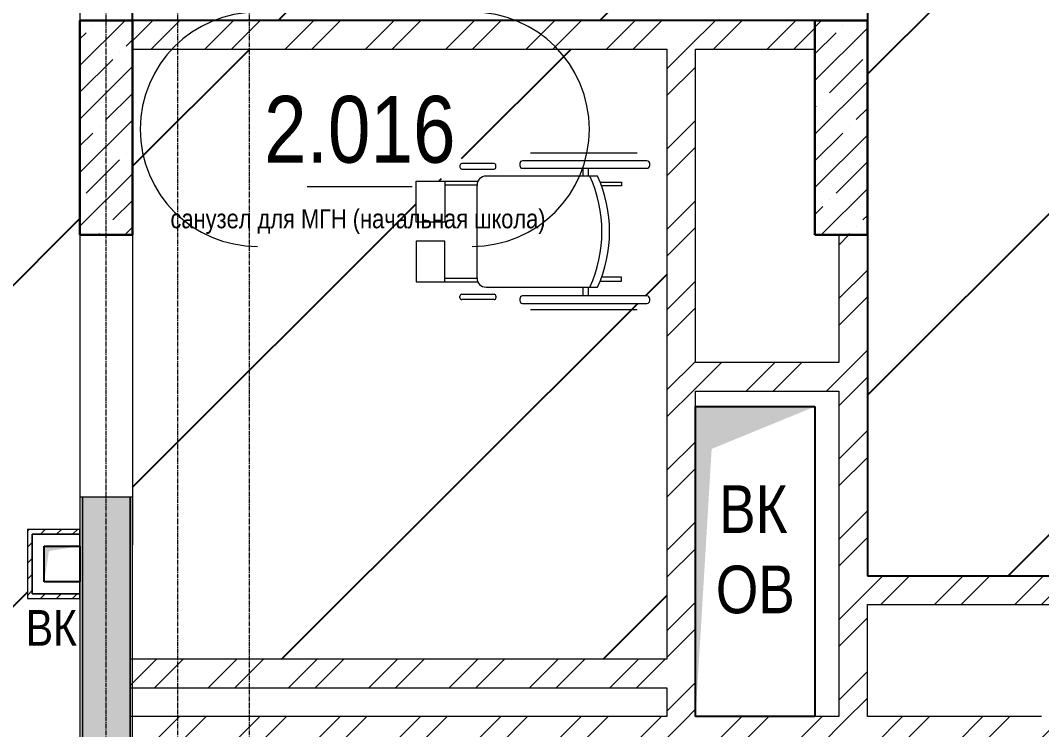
# Model space of a CAD drawing. Header units: millimetres. Extents: x 538266 to 1167394, y 114608 to 637157.
# Drawn here: x 841178 to 845458, y 177888 to 180863 of the extents above; entities that cross this region are included whole.
import ezdxf
from ezdxf.enums import TextEntityAlignment as Align

# ---------------------------------------------------------------- set-up
doc = ezdxf.new("R2010")
doc.units = ezdxf.units.MM
doc.linetypes.add('CENTER2', pattern=[28.575, 19.05, -3.175, 3.175, -3.175])
doc.linetypes.add('HIDDEN2', pattern=[4.7625, 3.175, -1.5875])
doc.layers.get('Defpoints').update_dxf_attribs({"color": 140})
for name, color, linetype, lineweight in [('АР_Area', 5, 'Continuous', 5), ('АР_Колонны', 70, 'Continuous', 30), ('АР_Стены ГКЛ', 1, 'Continuous', 15), ('АР_Стены ЖБ', 7, 'Continuous', 35), ('АР_Стены кирпич', 32, 'Continuous', 20), ('АР_Стены ПЕНОблок', 52, 'Continuous', 20), ('АР_Тонкая', 254, 'Continuous', 5), ('АР_Штриховка', 8, 'Continuous', 0), ('ВК_Шахты', 5, 'Continuous', 9), ('Сантехника', 4, 'Continuous', 18)]:
    doc.layers.add(name, color=color, linetype=linetype, lineweight=lineweight)
doc.layers.add('РД_Оси_100', color=7, linetype='Continuous', lineweight=0, true_color=0x525252)
doc.layers.add('РД_Проем', color=230, linetype='Continuous', lineweight=0, plot=False)
doc.layers.add('РД_проем_инж перемыч_подсчет', color=50, linetype='Continuous', plot=False)
doc.layers.add('ФВ-5', color=7, linetype='Continuous')
doc.styles.add('style1', font='ARIALN.TTF')
pattern_1 = [(45, (602274.53, 0), (-168.3798, 168.3798), []), (45, (602386.78, 0), (-168.3798, 168.3798), [])]

# ---------------------------------------------------------------- blocks, each defined once
blk = doc.blocks.new('MOK-МаркаПом_овал_ареал')
for p, q in [((-5.365, 6.138), (5.888, 6.138)), ((-2.75, -3), (2.75, -3))]:
    blk.add_line(p, q)
for centre, radius, start, end in [((-5.365, 0), 6.138, 90, 270), ((5.888, 0), 6.138, 270, 90), ((-7.411, 0), 7.161, 0, 0.001)]:
    blk.add_arc(centre, radius, start, end)
at = {"color": 0, "style": 'style1'}
blk.add_attdef('АР-ПОМЕЩЕНИЕ:НОМЕР', text='', height=3, dxfattribs=at).set_placement((0.261, 0), align=Align.MIDDLE)
at = {"layer": 'Defpoints', "color": 2, "style": 'style1'}
blk.add_attdef('АР-ПОМЕЩЕНИЕ:НАИМЕНОВАНИЕ', text='', height=1, dxfattribs=at).set_placement((-0.094, -4.814), align=Align.MIDDLE)
blk = doc.blocks.new('2_этаж')
at = {"layer": 'АР_Стены ГКЛ', "linetype": 'Continuous', "lineweight": 0, "true_color": 0x000000}
h = blk.add_hatch(dxfattribs=at)
h.set_pattern_fill('ANSI31', color=18, scale=15, style=0)
h.set_pattern_definition([(45, (602274.53, -6e-11), (-33.67596, 33.67596), [])])
h.paths.add_polyline_path([(684843.6, 178438), (684863.6, 178458), (684863.6, 178708), (684843.6, 178728)], flags=0)
h = blk.add_hatch(dxfattribs=at)
h.set_pattern_fill('ANSI31', color=18, scale=15, style=0)
h.set_pattern_definition([(45, (602274.53, 0), (-33.67596, 33.67596), [])])
h.paths.add_polyline_path([(684843.6, 178728), (684863.6, 178708), (685063.6, 178708), (685063.6, 178728)], flags=0)
h = blk.add_hatch(dxfattribs=at)
h.set_pattern_fill('ANSI31', color=18, scale=15, angle=360, style=0)
h.set_pattern_definition([(45, (602274.53, 0), (-33.67596, 33.67596), [])])
h.paths.add_polyline_path([(685063.6, 178438), (685063.6, 178458), (684863.6, 178458), (684843.6, 178438)], flags=0)
at = {"layer": 'АР_Штриховка', "linetype": 'Continuous', "lineweight": 0, "true_color": 0x000000}
h = blk.add_hatch(dxfattribs=at)
h.set_pattern_fill('AR-CONC', color=18, angle=-315, style=0)
h.set_pattern_definition([(95, (602274.53, 0), (140.09465, 117.55338), [19.05, -209.55]), (40, (602274.53, 0), (-160.01845, 110.17673), [15.24, -167.64058]), (145.45144, (602286.2, 9.8), (-19.9238, 227.7301), [16.19001, -178.09024]), (91.1842, (602238.6, 35.92), (221.41024, 161.95341), [28.575, -314.325]), (141.63556, (602257.06, 49.42), (-7.08662, 342.82676), [24.28502, -267.1356]), (36.18415, (602238.6, 35.92), (-7.0866, 342.82676), [22.85997, -251.45973]), (66, (602265.55, 44.9), (179.51998, 34.89515), [19.05, -209.55]), (11, (602265.55, 44.9), (-86.53993, 173.9412), [15.24, -167.64]), (116.45144, (602280.51, 47.81), (92.98005, 208.83634), [16.19001, -178.08994]), (82.5, (602274.53, 0), (-57.60547, 61.973414), [0, -165.608, 0, -170.18, 0, -168.275]), (52.5, (602274.53, 0), (-23.589727, 118.087), [0, -97.028, 0, -161.798, 0, -64.135]), (12.5, (602234.48, -40.05), (99.927863, 91.826196), [0, -63.5, 0, -198.12, 0, -262.89]), (2.5, (602216.52, -58.01), (86.763904, 122.72239), [0, -82.55, 0, -131.572, 0, -186.69])])
h.paths.add_polyline_path([(685273.6, 183503.2), (685073.6, 183503.2), (685073.6, 183133.2), (685273.6, 183133.2)], flags=0)
h.paths.add_polyline_path([(685273.6, 182183.2), (685073.6, 182183.2), (685073.6, 181963.2), (685273.6, 181963.2)], flags=0)
h.paths.add_polyline_path([(685273.6, 180863.2), (685073.6, 180863.2), (685073.6, 180863.2), (685273.6, 180863.2)], flags=0)
h = blk.add_hatch(dxfattribs=at)
h.set_pattern_fill('ANSI32', color=18, scale=25, angle=-360, style=0)
h.set_pattern_definition([(45, (602274.53, 6e-11), (-168.3798, 168.3798), []), (45, (602386.78, 6e-11), (-168.3798, 168.3798), [])])
h.paths.add_polyline_path([(685283.6, 180863.2), (685283.6, 180743.2), (687523.6, 180743.2), (687563.6, 180773.2), (687523.6, 180863.2)], flags=0)
h.paths.add_polyline_path([(687523.6, 180863.2), (687563.6, 180773.2), (687643.6, 180743.2), (688143.6, 180743.2), (688143.6, 180863.2)], flags=0)
h = blk.add_hatch(dxfattribs=at)
h.set_pattern_fill('ANSI32', color=18, scale=25, angle=-360, style=0)
h.set_pattern_definition([(45, (602274.53, 3e-11), (-168.3798, 168.3798), []), (45, (602386.78, 3e-11), (-168.3798, 168.3798), [])])
h.paths.add_polyline_path([(687643.6, 180743.2), (687563.6, 180773.2), (687523.6, 180743.2), (687523.6, 179308.5), (687613.6, 179348.5), (687643.6, 179428.5)], flags=0)
h.paths.add_polyline_path([(687643.6, 179308.5), (687613.6, 179348.5), (687523.6, 179308.5), (687523.6, 178183.2), (687553.6, 178143.2), (687643.6, 178183.2)], flags=0)
h.paths.add_polyline_path([(687643.6, 178183.2), (687553.6, 178143.2), (687523.6, 178063.2), (687523.6, 177943.2), (687563.6, 177913.2), (687643.6, 177943.2)], flags=0)
h = blk.add_hatch(dxfattribs=at)
h.set_pattern_fill('AR-CONC', color=18, angle=-315, style=0)
h.set_pattern_definition([(95, (602274.53, 0), (140.09465, 117.55338), [19.05, -209.55]), (40, (602274.53, 0), (-160.01845, 110.17673), [15.24, -167.64058]), (145.45144, (602286.2, 9.8), (-19.9238, 227.7301), [16.19001, -178.09024]), (91.1842, (602238.6, 35.92), (221.41024, 161.95341), [28.575, -314.325]), (141.63556, (602257.06, 49.42), (-7.0866, 342.82676), [24.28502, -267.1356]), (36.18415, (602238.6, 35.92), (-7.0866, 342.82676), [22.85997, -251.45973]), (66, (602265.55, 44.9), (179.51998, 34.89515), [19.05, -209.55]), (11, (602265.55, 44.9), (-86.53993, 173.9412), [15.24, -167.64]), (116.45144, (602280.51, 47.81), (92.98005, 208.83634), [16.19001, -178.08994]), (82.5, (602274.53, 0), (-57.60547, 61.973414), [0, -165.608, 0, -170.18, 0, -168.275]), (52.5, (602274.53, 0), (-23.589727, 118.087), [0, -97.028, 0, -161.798, 0, -64.135]), (12.5, (602234.48, -40.05), (99.927863, 91.826196), [0, -63.5, 0, -198.12, 0, -262.89]), (2.5, (602216.52, -58.01), (86.763904, 122.72239), [0, -82.55, 0, -131.572, 0, -186.69])])
h.paths.add_polyline_path([(685273.6, 179964.2), (685073.6, 179964.2), (685073.6, 179963.2), (685273.6, 179963.2)], flags=0)
h.paths.add_polyline_path([(685273.6, 178863.2), (685073.6, 178863.2), (685073.6, 177663.2), (685273.6, 177663.2)], flags=0)
h.paths.add_polyline_path([(685273.6, 176563.2), (685073.6, 176563.2), (685073.6, 176163.2), (685273.6, 176163.2)], flags=0)
h.paths.add_polyline_path([(685273.6, 175063.2), (685073.6, 175063.2), (685073.6, 175062.2), (685273.6, 175062.2)], flags=0)
h = blk.add_hatch(dxfattribs=at)
h.set_pattern_fill('ANSI32', color=18, scale=25, angle=-360, style=0)
h.set_pattern_definition([(45, (602274.53, -3e-11), (-168.3798, 168.3798), []), (45, (602386.78, 0), (-168.3798, 168.3798), [])])
h.paths.add_polyline_path([(688363.6, 179963.2), (688243.6, 179963.2), (688243.6, 179428.5), (688273.6, 179348.5), (688363.6, 179308.5)], flags=0)
h.paths.add_polyline_path([(688363.6, 179308.5), (688273.6, 179348.5), (688243.6, 179308.5), (688243.6, 178413.2), (688333.6, 178453.2), (688363.6, 178533.2)], flags=0)
h.paths.add_polyline_path([(688363.6, 178413.2), (688333.6, 178453.2), (688243.6, 178413.2), (688243.6, 177943.2), (688283.6, 177913.2), (688363.6, 177943.2)], flags=0)
h = blk.add_hatch(dxfattribs=at)
h.set_pattern_fill('ANSI32', color=18, scale=25, angle=-360, style=0)
h.set_pattern_definition([(45, (602274.53, 0), (-168.3798, 168.3798), []), (45, (602386.78, 0), (-168.3798, 168.3798), [])])
h.paths.add_polyline_path([(687643.6, 179428.5), (687613.6, 179348.5), (687643.6, 179308.5), (688243.6, 179308.5), (688273.6, 179348.5), (688243.6, 179428.5)], flags=0)
h = blk.add_hatch(dxfattribs=at)
h.set_pattern_fill('ANSI32', color=18, scale=25, style=0)
h.set_pattern_definition([(45, (602274.53, 0), (-168.3798, 168.3798), []), (45, (602386.78, 0), (-168.3798, 168.3798), [])])
h.paths.add_polyline_path([(688363.6, 178533.2), (688333.6, 178453.2), (688363.6, 178413.2), (689923.6, 178413.2), (689983.6, 178473.2), (689923.6, 178533.2)], flags=0)
h.paths.add_polyline_path([(690043.6, 178533.2), (689983.6, 178473.2), (690043.6, 178413.2), (690993.5, 178413.2), (691073.5, 178443.2), (691113.5, 178533.2)], flags=0)
h.paths.add_polyline_path([(691113.5, 178533.2), (691073.5, 178443.2), (691113.5, 178413.2), (692873.6, 178413.2), (692873.6, 178533.2)], flags=0)
h = blk.add_hatch(dxfattribs=at)
h.set_pattern_fill('ANSI32', color=18, scale=25, angle=360, style=0)
h.set_pattern_definition(pattern_1)
h.paths.add_polyline_path([(687523.6, 178063.2), (687553.6, 178143.2), (687523.6, 178183.2), (685273.6, 178183.2), (685273.6, 178063.2)], flags=0)
h = blk.add_hatch(dxfattribs=at)
h.set_pattern_fill('ANSI32', color=18, scale=25, angle=360, style=0)
h.set_pattern_definition(pattern_1)
h.paths.add_polyline_path([(692873.6, 177823.2), (692873.6, 177943.2), (691113.5, 177943.2), (691073.5, 177913.2), (691113.5, 177823.2)], flags=0)
h.paths.add_polyline_path([(691113.5, 177823.2), (691073.5, 177913.2), (690993.5, 177943.2), (690043.6, 177943.2), (690003.6, 177913.2), (690043.6, 177823.2)], flags=0)
h.paths.add_polyline_path([(690043.6, 177823.2), (690003.6, 177913.2), (689923.6, 177943.2), (689093.6, 177943.2), (689053.6, 177853.2), (689093.6, 177823.2)], flags=0)
h.paths.add_polyline_path([(688973.6, 177823.2), (689053.6, 177853.2), (689093.6, 177943.2), (688363.6, 177943.2), (688283.6, 177913.2), (688243.6, 177823.2)], flags=0)
h.paths.add_polyline_path([(688243.6, 177823.2), (688283.6, 177913.2), (688243.6, 177943.2), (687643.6, 177943.2), (687563.6, 177913.2), (687523.6, 177823.2)], flags=0)
h.paths.add_polyline_path([(687523.6, 177823.2), (687563.6, 177913.2), (687523.6, 177943.2), (685273.6, 177943.2), (685273.6, 177823.2)], flags=0)
at = {"color": 18, "linetype": 'Continuous', "true_color": 0x000000}
for p, q in [((687643.6, 177943.2), (687643.6, 179243.2)), ((687643.6, 179243.2), (688143.6, 179243.2)), ((687643.6, 177943.2), (687643.6, 179243.2)), ((687643.6, 179243.2), (688143.6, 179243.2)), ((688143.6, 179243.2), (688143.6, 177943.2)), ((688143.6, 179243.2), (688143.6, 177943.2)), ((684913.6, 178508), (684913.6, 178658)), ((684913.6, 178658), (685063.6, 178658)), ((684913.6, 178508), (684913.6, 178658)), ((684913.6, 178658), (685063.6, 178658)), ((685063.6, 178658), (685063.6, 178508)), ((685063.6, 178658), (685063.6, 178508)), ((685063.6, 178508), (684913.6, 178508)), ((685063.6, 178508), (684913.6, 178508)), ((688143.6, 177943.2), (687643.6, 177943.2)), ((688143.6, 177943.2), (687643.6, 177943.2))]:
    blk.add_line(p, q, dxfattribs=at)
for points in [[(687643.6, 177943.2), (687643.6, 179243.2), (687710.9, 179065.7), (688143.6, 179243.2)], [(687643.6, 177943.2), (687643.6, 179243.2), (687710.9, 179065.7), (688143.6, 179243.2)], [(684913.6, 178508), (684913.6, 178658), (684933.8, 178637.5), (685063.6, 178658)], [(684913.6, 178508), (684913.6, 178658), (684933.8, 178637.5), (685063.6, 178658)]]:
    blk.add_solid(points, dxfattribs=at)
at = {"layer": 'АР_Колонны', "color": 18, "linetype": 'HIDDEN2', "lineweight": 25, "true_color": 0x000000}
for p, q in [((685063.6, 180863.2), (685283.6, 180863.2)), ((685063.6, 179963.2), (685063.6, 180863.2)), ((685283.6, 180863.2), (685283.6, 179963.2)), ((688143.6, 180863.2), (688363.6, 180863.2)), ((688143.6, 179963.2), (688143.6, 180863.2)), ((688363.6, 180863.2), (688363.6, 179963.2)), ((685283.6, 179963.2), (685063.6, 179963.2)), ((688363.6, 179963.2), (688143.6, 179963.2))]:
    blk.add_line(p, q, dxfattribs=at)
at = {"layer": 'АР_Колонны', "color": 18, "linetype": 'Continuous', "lineweight": 15, "true_color": 0x000000}
for p, q in [((685283.6, 180863.2), (685063.6, 180863.2)), ((685063.6, 180863.2), (685063.6, 179963.2)), ((685283.6, 180863.2), (685063.6, 180863.2)), ((685063.6, 180863.2), (685063.6, 179963.2)), ((685283.6, 179963.2), (685283.6, 180863.2)), ((685283.6, 179963.2), (685283.6, 180863.2)), ((688363.6, 180863.2), (688143.6, 180863.2)), ((688143.6, 180863.2), (688143.6, 179963.2)), ((688363.6, 180863.2), (688143.6, 180863.2)), ((688143.6, 180863.2), (688143.6, 179963.2)), ((688363.6, 179963.2), (688363.6, 180863.2)), ((688363.6, 179963.2), (688363.6, 180863.2)), ((685063.6, 179963.2), (685283.6, 179963.2)), ((685063.6, 179963.2), (685283.6, 179963.2)), ((688143.6, 179963.2), (688363.6, 179963.2)), ((688143.6, 179963.2), (688363.6, 179963.2))]:
    blk.add_line(p, q, dxfattribs=at)
at = {"layer": 'АР_Стены ГКЛ', "color": 18, "linetype": 'Continuous', "lineweight": 5, "true_color": 0x000000}
for p, q in [((684843.6, 178728), (684843.6, 178438)), ((685063.6, 178728), (684843.6, 178728)), ((685063.6, 178708), (685063.6, 178728)), ((684863.6, 178708), (684863.6, 178458)), ((684863.6, 178458), (684863.6, 178708)), ((685063.6, 178708), (684863.6, 178708)), ((684863.6, 178708), (685063.6, 178708)), ((685063.6, 178658), (685063.6, 178708)), ((684913.6, 178508), (684913.6, 178658)), ((684913.6, 178658), (685063.6, 178658)), ((685063.6, 178508), (684913.6, 178508)), ((685063.6, 178458), (685063.6, 178508)), ((684863.6, 178458), (685063.6, 178458)), ((685063.6, 178458), (684863.6, 178458)), ((685063.6, 178438), (685063.6, 178458)), ((684843.6, 178438), (685063.6, 178438))]:
    blk.add_line(p, q, dxfattribs=at)
at = {"layer": 'АР_Стены ЖБ', "color": 18, "linetype": 'Continuous', "lineweight": 30, "true_color": 0x000000}
for p, q in [((685283.6, 180863.2), (685063.6, 180863.2)), ((685063.6, 180863.2), (685063.6, 179963.2)), ((685283.6, 179963.2), (685283.6, 180863.2)), ((688363.6, 180863.2), (688143.6, 180863.2)), ((688143.6, 180863.2), (688143.6, 179963.2)), ((688363.6, 179963.2), (688363.6, 180863.2)), ((685063.6, 179963.2), (685283.6, 179963.2)), ((688143.6, 179963.2), (688363.6, 179963.2))]:
    blk.add_line(p, q, dxfattribs=at)
at = {"layer": 'АР_Стены кирпич', "color": 18, "linetype": 'Continuous', "lineweight": 20, "true_color": 0x000000}
for p, q in [((685283.6, 180863.2), (685283.6, 180743.2)), ((687523.6, 180863.2), (685283.6, 180863.2)), ((688143.6, 180863.2), (687523.6, 180863.2)), ((688143.6, 180743.2), (688143.6, 180863.2)), ((685283.6, 180743.2), (687523.6, 180743.2)), ((687523.6, 180743.2), (687523.6, 179308.5)), ((687643.6, 179428.5), (687643.6, 180743.2)), ((687643.6, 180743.2), (688143.6, 180743.2)), ((688363.6, 179963.2), (688243.6, 179963.2)), ((688243.6, 179963.2), (688243.6, 179428.5)), ((688363.6, 179308.5), (688363.6, 179963.2)), ((688243.6, 179428.5), (687643.6, 179428.5)), ((687523.6, 179308.5), (687523.6, 178183.2)), ((687643.6, 178183.2), (687643.6, 179308.5)), ((687643.6, 179308.5), (688243.6, 179308.5)), ((688243.6, 179308.5), (688243.6, 178413.2)), ((688363.6, 178533.2), (688363.6, 179308.5)), ((689923.6, 178533.2), (688363.6, 178533.2)), ((688243.6, 178413.2), (688243.6, 177943.2)), ((688363.6, 178413.2), (689923.6, 178413.2)), ((688363.6, 177943.2), (688363.6, 178413.2)), ((687523.6, 178183.2), (685273.6, 178183.2)), ((685273.6, 178183.2), (685273.6, 178063.2)), ((687643.6, 177943.2), (687643.6, 178183.2)), ((685273.6, 178063.2), (687523.6, 178063.2)), ((687523.6, 178063.2), (687523.6, 177943.2)), ((687523.6, 177943.2), (685273.6, 177943.2)), ((685273.6, 177943.2), (685273.6, 177823.2)), ((688243.6, 177943.2), (687643.6, 177943.2)), ((689093.6, 177943.2), (688363.6, 177943.2))]:
    blk.add_line(p, q, dxfattribs=at)
at = {"layer": 'АР_Стены ПЕНОблок', "color": 18, "linetype": 'Continuous', "lineweight": 20, "true_color": 0x000000}
for p, q in [((685273.6, 180863.2), (685073.6, 180863.2)), ((685073.6, 180863.2), (685073.6, 180863.2)), ((685073.6, 180863.2), (685273.6, 180863.2)), ((685273.6, 180863.2), (685273.6, 180863.2)), ((685273.6, 179964.2), (685073.6, 179964.2)), ((685073.6, 179964.2), (685073.6, 179963.2)), ((685073.6, 179963.2), (685273.6, 179963.2)), ((685273.6, 179963.2), (685273.6, 179964.2)), ((685273.6, 178863.2), (685073.6, 178863.2)), ((685073.6, 178863.2), (685073.6, 177663.2)), ((685273.6, 177663.2), (685273.6, 178863.2))]:
    blk.add_line(p, q, dxfattribs=at)
at = {"layer": 'АР_Тонкая', "color": 18, "linetype": 'Continuous', "lineweight": 0, "true_color": 0x000000}
for p, q in [((685073.6, 180863.2), (685063.6, 180863.2)), ((685063.6, 180863.2), (685063.6, 180863.2)), ((685063.6, 180863.2), (685073.6, 180863.2)), ((685073.6, 180863.2), (685073.6, 180863.2)), ((685283.6, 180863.2), (685273.6, 180863.2)), ((685273.6, 180863.2), (685273.6, 180863.2)), ((685273.6, 180863.2), (685283.6, 180863.2)), ((685283.6, 180863.2), (685283.6, 180863.2)), ((685073.6, 179964.2), (685063.6, 179964.2)), ((685063.6, 179964.2), (685063.6, 179963.2)), ((685063.6, 179963.2), (685073.6, 179963.2)), ((685073.6, 179963.2), (685073.6, 179964.2)), ((685283.6, 179964.2), (685273.6, 179964.2)), ((685273.6, 179964.2), (685273.6, 179963.2)), ((685273.6, 179963.2), (685283.6, 179963.2)), ((685283.6, 179963.2), (685283.6, 179964.2)), ((685073.6, 178863.2), (685063.6, 178863.2)), ((685063.6, 178863.2), (685063.6, 177663.2)), ((685073.6, 177663.2), (685073.6, 178863.2)), ((685283.6, 178863.2), (685273.6, 178863.2)), ((685273.6, 178863.2), (685273.6, 177663.2)), ((685283.6, 177663.2), (685283.6, 178863.2))]:
    blk.add_line(p, q, dxfattribs=at)
at = {"layer": 'АР_Штриховка', "color": 18, "linetype": 'Continuous', "lineweight": 5, "true_color": 0x000000}
for p, q in [((685063.6, 180673.8), (685253, 180863.2)), ((688143.6, 180835.3), (688171.6, 180863.2)), ((685063.6, 180786.1), (685089.3, 180811.8)), ((685117.4, 180839.9), (685117.4, 180839.9)), ((688143.6, 180610.7), (688363.6, 180830.7)), ((688143.6, 180723), (688232.4, 180811.8)), ((688260.5, 180839.9), (688260.5, 180839.9)), ((685257.7, 180755.7), (685283.6, 180781.6)), ((685229.6, 180727.7), (685229.6, 180727.7)), ((685063.6, 180561.6), (685201.6, 180699.6)), ((688204.4, 180559.3), (688344.7, 180699.6)), ((685063.6, 180449.3), (685283.6, 180669.3)), ((688143.6, 180386.2), (688363.6, 180606.2)), ((685173.5, 180447), (685283.6, 180557.1)), ((688176.3, 180531.2), (688176.3, 180531.2)), ((688143.6, 180498.5), (688148.2, 180503.1)), ((688316.6, 180447), (688363.6, 180494)), ((685063.6, 180224.8), (685283.6, 180444.8)), ((685063.6, 180337.1), (685117.4, 180390.9)), ((685145.5, 180419), (685145.5, 180419)), ((688143.6, 180274), (688260.5, 180390.9)), ((688143.6, 180161.7), (688363.6, 180381.7)), ((688288.5, 180419), (688288.5, 180419)), ((685257.7, 180306.7), (685257.7, 180306.7)), ((685089.3, 180138.3), (685229.6, 180278.6)), ((688232.4, 180138.3), (688363.6, 180269.5)), ((685063.6, 180000.3), (685283.6, 180220.3)), ((688169.6, 179963.2), (688363.6, 180157.2)), ((685201.6, 180026.1), (685283.6, 180108.1)), ((688143.6, 180049.5), (688176.3, 180082.2)), ((688204.4, 180110.3), (688204.4, 180110.3)), ((688344.7, 180026.1), (688363.6, 180045)), ((685173.5, 179998), (685173.5, 179998)), ((688316.6, 179998), (688316.6, 179998)), ((685138.8, 179963.2), (685145.5, 179969.9)), ((685251, 179963.2), (685283.6, 179995.8)), ((688281.8, 179963.2), (688288.5, 179969.9))]:
    blk.add_line(p, q, dxfattribs=at)
at = {"layer": 'РД_Проем', "color": 18, "linetype": 'Continuous', "lineweight": 15, "true_color": 0x000000}
for p, q in [((685063.6, 181963.2), (685063.6, 180863.2)), ((685063.6, 179963.2), (685063.6, 178863.2)), ((685283.6, 179963.2), (685283.6, 178863.2))]:
    blk.add_line(p, q, dxfattribs=at)
at = {"layer": 'РД_проем_инж перемыч_подсчет', "color": 18, "linetype": 'Continuous', "lineweight": 15, "true_color": 0x000000}
for p, q in [((685063.6, 183313.2), (685063.6, 180863.2)), ((685283.6, 183313.2), (685283.6, 180863.2)), ((685063.6, 179963.2), (685063.6, 178663.2)), ((685283.6, 179963.2), (685283.6, 178663.2))]:
    blk.add_line(p, q, dxfattribs=at)
at = {"layer": 'Сантехника', "color": 18, "lineweight": 0, "true_color": 0x000000}
for p, q in [((687398.5, 180305.7), (686951.4, 180305.7)), ((686655.7, 180254.7), (686655.7, 180247.7)), ((686799.2, 180262.5), (686663.5, 180262.5)), ((686806.9, 180247.7), (686806.9, 180254.7)), ((686906.8, 180262.5), (686906.8, 180254.7)), ((687439.7, 180274.1), (686918.5, 180274.1)), ((687451.4, 180254.7), (687451.4, 180262.5)), ((686663.5, 180239.9), (686799.2, 180239.9)), ((687232.7, 180210.1), (686765.9, 180210.1)), ((686918.5, 180243), (687439.7, 180243)), ((687170.9, 180243), (687170.9, 180210.1)), ((687193.3, 180243), (687193.3, 180210.1)), ((686473, 180017.4), (686473, 180188.3)), ((686473, 180188.3), (686592.9, 180188.3)), ((686592.9, 180188.3), (686731, 180188.3)), ((686592.9, 180188.3), (686592.9, 180017.4)), ((686592.9, 180172.8), (686731, 180172.8)), ((686727, 180171.2), (686727, 179783.3)), ((687243.5, 180184.8), (687333.7, 180184.8)), ((687333.7, 180168.7), (687249.7, 180168.7)), ((687333.7, 180184.8), (687333.7, 180168.7)), ((686592.9, 180017.4), (686473, 180017.4)), ((686473, 179937.1), (686473, 179766.2)), ((686592.9, 179937.1), (686473, 179937.1)), ((686592.9, 179766.2), (686592.9, 179937.1)), ((687333.7, 179785.8), (687249.7, 179785.8)), ((687333.7, 179769.7), (687333.7, 179785.8)), ((686473, 179766.2), (686592.9, 179766.2)), ((686592.9, 179781.7), (686731, 179781.7)), ((686592.9, 179766.2), (686731, 179766.2)), ((686765.9, 179744.4), (687232.7, 179744.4)), ((687170.9, 179744.4), (687170.9, 179707.3)), ((687193.3, 179744.4), (687193.3, 179707.3)), ((687243.5, 179769.7), (687333.7, 179769.7)), ((686655.7, 179699.8), (686655.7, 179706.8)), ((686663.5, 179714.6), (686799.2, 179714.6)), ((686806.9, 179706.8), (686806.9, 179699.8)), ((687439.7, 179707.3), (686918.5, 179707.3)), ((686799.2, 179692), (686663.5, 179692)), ((686906.8, 179695.6), (686906.8, 179687.9)), ((686918.5, 179676.2), (687439.7, 179676.2)), ((687451.4, 179687.9), (687451.4, 179695.6)), ((687398.5, 179648.8), (686951.4, 179648.8))]:
    blk.add_line(p, q, dxfattribs=at)
for centre, radius, start, end in [((686663.5, 180254.7), 7.78, 90, 180), ((686799.2, 180254.7), 7.78, 360, 90), ((686918.5, 180262.5), 11.7, 90, 180), ((686918.5, 180254.7), 11.7, 180, 270), ((687439.7, 180262.5), 11.7, 0, 90), ((687439.7, 180254.7), 11.7, 270, 0), ((686663.5, 180247.7), 7.78, 180, 270), ((686765.9, 180171.2), 38.9, 90, 180), ((686799.2, 180247.7), 7.78, 270, 360), ((686690.8, 179977.2), 560.4, 335.4425, 24.5575), ((686723, 179977.2), 560.4, 335.4425, 24.5575), ((686765.9, 179783.3), 38.9, 180, 270), ((686663.5, 179706.8), 7.78, 90, 180), ((686663.5, 179699.8), 7.78, 180, 270), ((686799.2, 179706.8), 7.78, 0, 90), ((686799.2, 179699.8), 7.78, 270, 0), ((686918.5, 179695.6), 11.7, 90, 180), ((687439.7, 179695.6), 11.7, 0, 90), ((686918.5, 179687.9), 11.7, 180, 270), ((687439.7, 179687.9), 11.7, 270, 0)]:
    blk.add_arc(centre, radius, start, end, dxfattribs=at)
at = {"layer": 'АР_Area', "color": 18, "linetype": 'Continuous', "lineweight": 15, "true_color": 0x000000}
ref = blk.add_blockref('MOK-МаркаПом_овал_ареал', (686236.3, 180406.5), dxfattribs=dict(at, xscale=80, yscale=80, zscale=80))
ref.add_attrib('АР-ПОМЕЩЕНИЕ:НОМЕР', '2.016', dxfattribs={"layer": '0', "color": 0, "height": 280, "style": 'style1'}).set_placement((686236.3, 180406.5), align=Align.MIDDLE)
ref.add_attrib('АР-ПОМЕЩЕНИЕ:НАИМЕНОВАНИЕ', 'санузел для МГН (начальная школа)', dxfattribs={"layer": 'Defpoints', "color": 2, "height": 80, "style": 'style1'}).set_placement((686228.8, 180021.3), align=Align.MIDDLE)
at = {"layer": 'Defpoints', "color": 18, "true_color": 0x000000, "style": 'style1'}
for p in [(677970.6, 219836.4), (678101.2, 211681.4)]:
    blk.add_attdef('АР-ПОМЕЩЕНИЕ:НАИМЕНОВАНИЕ', text='', height=100, dxfattribs=at).set_placement(p, align=Align.MIDDLE)
at = {"layer": 'ВК_Шахты', "color": 18, "true_color": 0x000000, "style": 'style1'}
for s, height, p in [('ВК', 200, (687742.4, 178713.2)), ('ОВ', 200, (687728.2, 178376.3)), ('ВК', 150, (684836.3, 178239.9))]:
    blk.add_text(s, height=height, dxfattribs=at).set_placement(p)
blk = doc.blocks.new('СОШ_2200_АР_ОСИ_М100_28.05.24')
at = {"layer": 'РД_Оси_100', "color": 251, "linetype": 'CENTER2', "true_color": 0x636466}
for points in [[(12000.12, -6155), (12300, -5755), (12300, 139538.679), (12000, 139938.679)], [(12600, -6155), (12600, 139938.679)], [(13200, -6155), (12900, -5755), (12900, 139538.679), (13220.167, 139939.357)]]:
    blk.add_lwpolyline(points, dxfattribs=at)

msp = doc.modelspace()

# ---------------------------------------------------------------- hatches: boundary and pattern name
at = {"layer": 'ФВ-5'}
h = msp.add_hatch(dxfattribs=at)
h.set_pattern_fill('ANSI31', color=3, scale=300)
h.paths.add_polyline_path([(841427.8, 183313.2), (841427.8, 183503.2), (841437.8, 183723.2), (842637.8, 183723.2), (842637.8, 183723.2), (845387.7, 183723.2, -0.582884), (845764.2, 183723.2), (849217.8, 183723.2), (849217.8, 183893.6, -0.245742), (849124.9, 184071.3, -0.27475), (849237.8, 184261.4), (849237.8, 187413.2), (849217.8, 187413.2), (849217.8, 188313.2), (849225.2, 189372.6, -0.256612), (849124.9, 189555.2, -0.27475), (849237.8, 189745.2), (849237.8, 189788.2), (845957.8, 189788.2), (845957.8, 190688.2), (845957.8, 190938.2), (843957.8, 190938.2), (843957.8, 190688.2), (843182.8, 190688.2), (843182.8, 187833.2), (843457.8, 187356.9), (843436.2, 187344.4), (843435.9, 187344.9, -0.120105), (843182.8, 187283.2), (843182.8, 187113.2), (843457.8, 186636.9), (843436.2, 186624.4), (843435.9, 186624.9, -0.120105), (843182.8, 186563.2), (843182.8, 186538.2), (843182.8, 186188.2), (842262.8, 186188.2), (838817.8, 186188.2), (838817.8, 185768.2), (837147.8, 185768.2), (837147.8, 185313.2), (837147.8, 183863.2, -1), (837747.8, 183863.2, -1), (837147.8, 183863.2), (837147.8, 182559.6, -0.270169), (837257.6, 182371.3, -0.270169), (837147.8, 182183.1), (837147.8, 182013.2), (837147.8, 181113.2), (837147.8, 177613.2), (837147.8, 176413.2), (837147.8, 176343.4, -0.270169), (837257.6, 176155.2, -0.270169), (837147.8, 175966.9), (837147.8, 174372.6, -0.877544), (837737.7, 174295.3, -0.877544), (837147.8, 174218), (837147.8, 173359.6, -0.270169), (837257.6, 173171.3, -0.270169), (837147.8, 172983.1), (837147.8, 172713.2), (837147.8, 171813.2), (837147.8, 168313.2), (837147.8, 167113.2), (837147.8, 167043.4, -0.270169), (837257.6, 166855.2, -0.270169), (837147.8, 166666.9), (837155.3, 164966.3, -1), (837755.3, 164966.3, -1), (837155.3, 164966.3), (837148.9, 164059, -0.268686), (837257.6, 163871.3, -0.270169), (837147.8, 163683.1), (837147.8, 163413.2), (837147.8, 162513.2), (837147.8, 161933.2), (837667.8, 161933.2), (837667.8, 161519.9), (838087.5, 161519.9), (838087.5, 161408.3, -0.387495), (838359.5, 161303.2), (840056.2, 161303.2, -0.387495), (840328.2, 161408.3), (840328.2, 161519.9), (840747.8, 161519.9), (840747.8, 161303.2), (840907.8, 161303.2), (840907.8, 161933.2), (840907.8, 163803.2), (841427.8, 163803.2), (841427.8, 164713.2), (841427.8, 165913.2), (841427.8, 165983.1, -0.270169), (841318.1, 166171.3, -0.270169), (841427.8, 166359.6), (841427.8, 168966.9, -0.270169), (841318.1, 169155.2, -0.270169), (841427.8, 169343.4), (841427.8, 169713.2), (841427.8, 170613.2), (841427.8, 172613.2), (841427.8, 172638.2, -0.120105), (841174.8, 172699.9), (841174.5, 172699.4), (841152.8, 172711.9), (841427.8, 173188.2), (841427.8, 173438.2, -0.120105), (841174.8, 173499.9), (841174.5, 173499.4), (841152.8, 173511.9), (841427.8, 173988.2), (841427.8, 174163.2), (841427.8, 175063.2), (841427.8, 176373.2), (841427.8, 176563.2), (841427.8, 177863.2), (841427.8, 178438), (841207.8, 178438), (841207.8, 178728), (841427.8, 178728), (841427.8, 178863.2), (841427.8, 179963.2), (841427.8, 179964.2), (841427.8, 180863.2), (841427.8, 180863.2)])
at = {"layer": 'ФВ-5', "true_color": 0xf26722}
h = msp.add_hatch(dxfattribs=at)
h.set_pattern_fill('ANSI31', color=30, scale=300)
h.paths.add_polyline_path([(849217.8, 183143.2), (847368, 183143.2), (846607.8, 183143.2), (846607.8, 182083.2), (846607.8, 182083.2), (846607.8, 181947.5), (847694.2, 181947.5, -0.555549), (847909.5, 182293.6), (848349.5, 182293.6, -0.555549), (848564.8, 181947.5), (849237.8, 181947.5), (849237.8, 182813.2), (849217.8, 182813.2)])
h.paths.add_polyline_path([(849237.8, 176503.2), (849217.8, 176503.2), (849192.8, 176503.2), (848543.3, 176128.2), (848530.8, 176149.9), (848531.2, 176150.1, -0.123182), (848442.8, 176503.2), (848417.8, 176503.2), (848347.8, 176503.2), (848322.8, 176503.2), (847673.3, 176128.2), (847660.8, 176149.9), (847661.2, 176150.1, -0.123182), (847572.8, 176503.2), (847547.8, 176503.2), (847477.8, 176503.2), (847452.8, 176503.2), (846803.3, 176128.2), (846790.8, 176149.9), (846791.2, 176150.1, -0.123182), (846702.8, 176503.2), (846677.8, 176503.2), (846607.8, 176503.2), (846582.8, 176503.2), (845933.3, 176128.2), (845920.8, 176149.9), (845921.2, 176150.1, -0.123182), (845832.8, 176503.2), (845807.8, 176503.2), (845737.8, 176503.2), (845737.8, 176075.9, -0.360736), (845914.2, 175863.2, -1), (845481.5, 175863.2, -0.360736), (845657.8, 176075.9), (845657.8, 176283.2), (845457.8, 176283.2), (845457.8, 176283.2), (845457.8, 176041.5, -0.143412), (845425.6, 175961.4, -0.459952), (844940.1, 175961.4, -0.143412), (844907.8, 176041.5), (844907.8, 176283.2), (844857.8, 176283.2), (844857.8, 176041.5, -0.143412), (844825.6, 175961.4, -0.459952), (844340.1, 175961.4, -0.143412), (844307.8, 176041.5), (844307.8, 176283.2), (844257.8, 176283.2), (844257.8, 176041.5, -0.143412), (844225.6, 175961.4, -0.459952), (843740.1, 175961.4, -0.143412), (843707.8, 176041.5), (843707.8, 176141.4, -0.405573), (843441.9, 176283.2), (841647.8, 176283.2), (841647.8, 176163.2), (841647.8, 175073.2), (841647.8, 175063.2), (841647.8, 175062.2), (841647.8, 174713.2), (849217.8, 174713.2), (849217.8, 175063.2), (849237.8, 175063.2)])
h.paths.add_polyline_path([(846570.3, 176524.9), (846582.8, 176503.2), (846582.8, 176523.2), (846607.8, 176523.2), (846607.8, 177823.2), (846407.8, 177823.2), (845737.8, 177823.2), (845737.8, 176523.2), (845807.8, 176523.2), (845832.8, 176523.2), (845832.8, 176503.2, 0.123182), (845921.2, 176150.1)])
h.paths.add_polyline_path([(847477.8, 177823.2), (846627.8, 177823.2), (846627.8, 176523.2), (846677.8, 176523.2), (846702.8, 176523.2), (846702.8, 176503.2, 0.123182), (846791.2, 176150.1), (847440.3, 176524.9), (847452.8, 176503.2), (847452.8, 176523.2), (847477.8, 176523.2)])
h.paths.add_polyline_path([(848347.8, 177823.2), (847497.8, 177823.2), (847497.8, 176523.2), (847547.8, 176523.2), (847572.8, 176523.2), (847572.8, 176503.2, 0.123182), (847661.2, 176150.1), (848310.3, 176524.9), (848322.8, 176503.2), (848322.8, 176523.2), (848347.8, 176523.2)])
h.paths.add_polyline_path([(849237.8, 177823.2), (848367.8, 177823.2), (848367.8, 176523.2), (848417.8, 176523.2), (848442.8, 176523.2), (848442.8, 176503.2, 0.123182), (848531.2, 176150.1), (849180.3, 176524.9), (849192.8, 176503.2), (849192.8, 176523.2), (849217.8, 176523.2), (849237.8, 176523.2)])
h.paths.add_polyline_path([(843887.8, 179308.5), (843887.8, 180743.2), (841647.8, 180743.2), (841647.8, 179963.2), (841647.8, 178663.2), (841647.8, 178183.2), (843887.8, 178183.2)])
h.paths.add_polyline_path([(842837.3, 179766.2), (842837.3, 179937.1), (842957.2, 179937.1), (842957.2, 179781.7), (843091.3, 179781.7), (843091.3, 180172.8), (842957.2, 180172.8), (842957.2, 180017.4), (842837.3, 180017.4), (842837.3, 180167, -0.0174), (842820.6, 180166.5), (842380.6, 180166.5, -1), (842380.6, 180646.5), (842820.6, 180646.5, -0.805212), (842920.6, 180188.3), (842957.2, 180188.3), (843095.3, 180188.3, -0.286702), (843130.2, 180210.1), (843535.2, 180210.1), (843535.2, 180243), (843282.8, 180243, -0.414214), (843271.1, 180254.7), (843271.1, 180262.5, -0.414214), (843282.8, 180274.1), (843804, 180274.1, -0.414214), (843815.6, 180262.5), (843815.6, 180254.7, -0.414214), (843804, 180243), (843557.5, 180243), (843557.5, 180210.1), (843596.9, 180210.1, -0.012302), (843607.8, 180184.8), (843698, 180184.8), (843698, 180168.7), (843613.9, 180168.7, -0.176109), (843613.9, 179785.8), (843698, 179785.8), (843698, 179769.7), (843607.8, 179769.7, -0.012302), (843596.9, 179744.4), (843557.5, 179744.4), (843557.5, 179707.3), (843804, 179707.3, -0.414214), (843815.6, 179695.6), (843815.6, 179687.9, -0.414214), (843804, 179676.2), (843282.8, 179676.2, -0.414214), (843271.1, 179687.9), (843271.1, 179695.6, -0.414214), (843282.8, 179707.3), (843535.2, 179707.3), (843535.2, 179744.4), (843130.2, 179744.4, -0.286702), (843095.3, 179766.2), (842957.2, 179766.2)], flags=16)
h.paths.add_polyline_path([(843019.9, 179714.6), (843171.2, 179714.6), (843171.2, 179692), (843019.9, 179692)], flags=16)
h.paths.add_polyline_path([(843019.9, 180262.5), (843171.2, 180262.5), (843171.2, 180239.9), (843019.9, 180239.9)], flags=16)
h.paths.add_polyline_path([(844727.8, 180863.2), (841647.8, 180863.2), (841647.8, 181963.2), (844727.8, 181963.2)])
h.paths.add_polyline_path([(841780.8, 179942.7), (843405.3, 179942.7), (843405.3, 180100), (841780.8, 180100)], flags=24)
h.paths.add_polyline_path([(842127.7, 180192), (843073.4, 180192), (843073.4, 180620.9), (842127.7, 180620.9)], flags=24)
h = msp.add_hatch(dxfattribs=at)
h.set_pattern_fill('ANSI31', color=30, scale=300)
h.paths.add_polyline_path([(849237.8, 181947.5), (848564.8, 181947.5, -0.28572), (848349.5, 181813.6), (847909.5, 181813.6, -0.28572), (847694.2, 181947.5), (844727.8, 181947.5), (844727.8, 180863.2), (844727.8, 180863.2), (844727.8, 179963.2), (844727.8, 179963.2), (844727.8, 178533.2), (846287.8, 178533.2), (846287.8, 178733.2), (846046.1, 178733.2, -0.143412), (845966, 178765.5, -0.459952), (845966, 179251, -0.143412), (846046.1, 179283.2), (846287.8, 179283.2), (846287.8, 179433.2), (846046.1, 179433.2, -0.143412), (845966, 179465.5, -0.459952), (845966, 179951, -0.143412), (846046.1, 179983.2), (846287.8, 179983.2), (846287.8, 180133.2), (846046.1, 180133.2, -0.143412), (845966, 180165.5, -0.459952), (845966, 180651, -0.143412), (846046.1, 180683.2), (846287.8, 180683.2), (846287.8, 180863.2), (846607.8, 180863.2), (846607.8, 180743.2), (846607.8, 179853.2), (846657.8, 179853.2), (846682.8, 179853.2, -0.123182), (846771.2, 180206.4), (846770.8, 180206.6), (846783.3, 180228.2), (847432.8, 179853.2), (847457.8, 179853.2), (847497.8, 179853.2), (847547.8, 179853.2), (847572.8, 179853.2, -0.123182), (847661.2, 180206.4), (847660.8, 180206.6), (847673.3, 180228.2), (848322.8, 179853.2), (848347.8, 179853.2), (848417.8, 179853.2), (848442.8, 179853.2, -0.123182), (848531.2, 180206.4), (848530.8, 180206.6), (848543.3, 180228.2), (849192.8, 179853.2), (849217.8, 179853.2), (849237.8, 179853.2), (849237.8, 179963.2), (849217.8, 179963.2), (849217.8, 180863.2), (849237.8, 180863.2)])
h.paths.add_polyline_path([(847962.8, 181379.1), (847962.8, 181529.1), (848112.8, 181529.1), (848112.8, 181379.1)], flags=16)
h.paths.add_polyline_path([(847477.8, 179833.2), (847457.8, 179833.2), (847432.8, 179833.2), (847432.8, 179853.2), (847420.3, 179831.6), (846771.2, 180206.4, 0.123182), (846682.8, 179853.2), (846682.8, 179833.2), (846657.8, 179833.2), (846607.8, 179833.2), (846607.8, 178533.2), (847477.8, 178533.2)], flags=17)
h.paths.add_polyline_path([(848347.8, 179833.2), (848322.8, 179833.2), (848322.8, 179853.2), (848310.3, 179831.6), (847661.2, 180206.4, 0.123182), (847572.8, 179853.2), (847572.8, 179833.2), (847547.8, 179833.2), (847497.8, 179833.2), (847497.8, 178533.2), (848347.8, 178533.2)], flags=17)
h.paths.add_polyline_path([(849237.8, 179833.2), (849217.8, 179833.2), (849192.8, 179833.2), (849192.8, 179853.2), (849180.3, 179831.6), (848531.2, 180206.4, 0.123182), (848442.8, 179853.2), (848442.8, 179833.2), (848417.8, 179833.2), (848367.8, 179833.2), (848367.8, 178533.2), (849237.8, 178533.2)], flags=17)

# ---------------------------------------------------------------- linework, layer by layer
for points in [[(844727.8, 180863.2), (841647.8, 180863.2), (841647.8, 181963.2), (844727.8, 181963.2)], [(844727.8, 178533.2), (849237.8, 178533.2), (849237.8, 181947.5), (844727.8, 181947.5)]]:
    msp.add_lwpolyline(points, close=True)

# ---------------------------------------------------------------- block references
msp.add_blockref('2_этаж', (156364.3, 0))
at = {"layer": 'РД_Оси_100'}
msp.add_blockref('СОШ_2200_АР_ОСИ_М100_28.05.24', (829237.8, 122413.2), dxfattribs=at)

doc.saveas('drawing.dxf')
